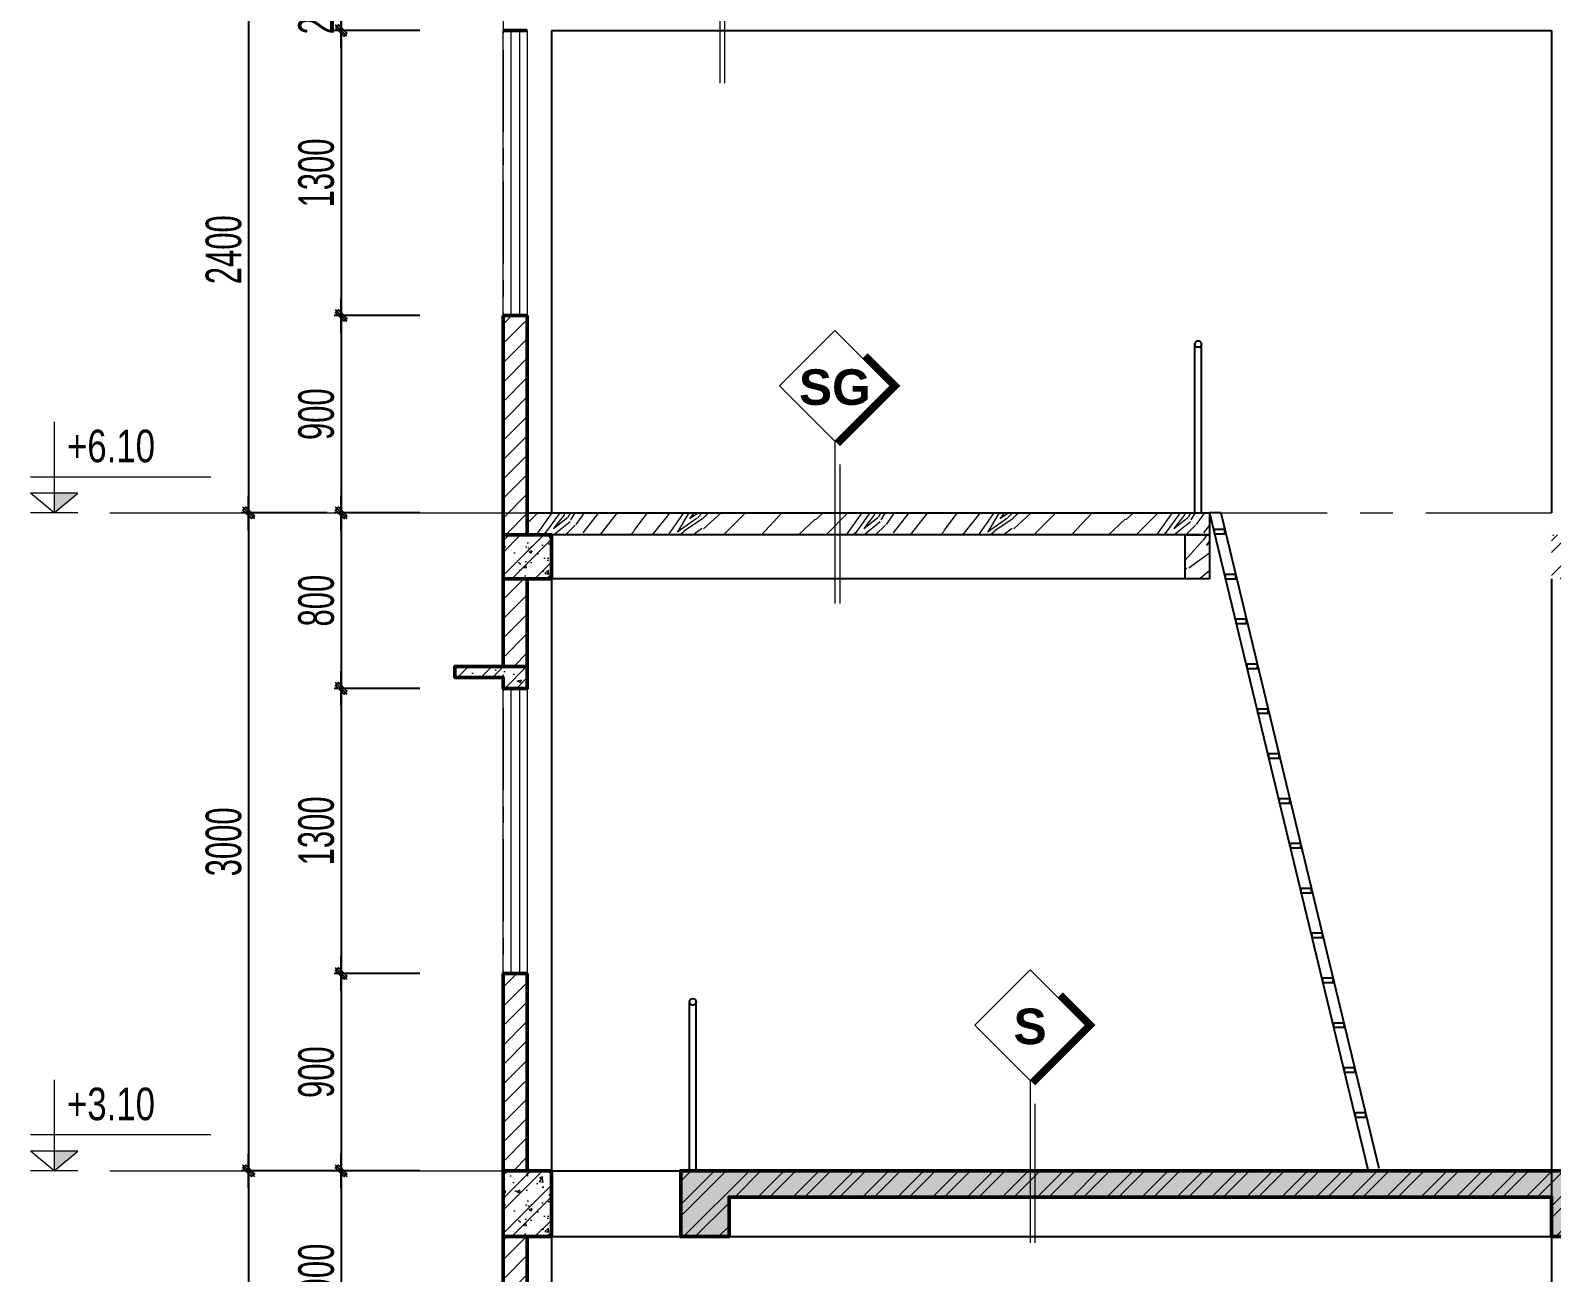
# Model space of a CAD drawing. Header units: millimetres. Extents: x 596422 to 1674380, y -367470 to 58862.
# Drawn here: x 1062110 to 1069045, y -25945 to -20281 of the extents above; entities that cross this region are included whole.
import ezdxf
from ezdxf.enums import TextEntityAlignment as Align

# ---------------------------------------------------------------- set-up
doc = ezdxf.new("R2010")
doc.units = ezdxf.units.MM
doc.header["$LTSCALE"] = 600
doc.header["$MEASUREMENT"] = 0
doc.linetypes.add('CENTER', pattern=[2, 1.25, -0.25, 0.25, -0.25])
doc.linetypes.add('CENTERX2', pattern=[4, 2.5, -0.5, 0.5, -0.5])
doc.layers.get('0').update_dxf_attribs({"lineweight": 0})
doc.layers.get('Defpoints').update_dxf_attribs({"lineweight": 0})
for name, color, linetype, lineweight in [('EG Dim', 8, 'Continuous', 18), ('LC Hatch', 252, 'Continuous', 9), ('LC Net thay', 7, 'Continuous', 25), ('NET KY HIEU', 31, 'Continuous', 20), ('truc', 76, 'CENTER', 9), ('VAT DUNG TV', 253, 'Continuous', 9), ('wall', 30, 'Continuous', 50)]:
    doc.layers.add(name, color=color, linetype=linetype, lineweight=lineweight)
doc.layers.add('Kichthuoc', color=9, linetype='Continuous')
doc.styles.add('CHU THUONG', font='chhbg.shx', dxfattribs={"width": 0.8, "height": 220})
doc.styles.add('CHU TO', font='VHARIALB.TTF')
doc.styles.add('HOATBIF', font='hoatbif.shx', dxfattribs={"width": 0.65})
doc.dimstyles.new('1-100', dxfattribs={"dimscale": 300, "dimtxt": 1.2, "dimasz": 0.25, "dimexe": 0.5, "dimexo": 0, "dimgap": 0.3, "dimtad": 1, "dimdec": 0, "dimzin": 0, "dimdsep": 46, "dimtxsty": 'HOATBIF', "dimblk1": 'DOT', "dimblk2": 'DOT', "dimsah": 1, "dimcen": -1, "dimdle": 1, "dimclrd": 256, "dimclre": 256, "dimclrt": 4, "dimadec": 3, "dimazin": 2, "dimtfac": 0.333333, "dimtdec": 0, "dimtix": 1, "dimtmove": 2, "dimatfit": 3, "dimldrblk": 'DOT', "dimfxl": 1, "dimtvp": 0.833333, "dimtolj": 1, "dimtzin": 0, "dimarcsym": 0})

# ---------------------------------------------------------------- blocks, each defined once
blk = doc.blocks.new('DOT')
at = {"layer": 'Kichthuoc'}
blk.add_line((-3, 0), (3, 0), dxfattribs=at)
at = {"layer": 'Kichthuoc', "color": 4}
blk.add_line((-1, -1), (1, 1), dxfattribs=at)
blk.add_lwpolyline([(0.5, 1), (-1, -0.5), (-0.5, -1), (1, 0.5)], close=True, dxfattribs=at)
blk = doc.blocks.new('*D663')
at = {"layer": 'Defpoints', "color": 0, "transparency": 16777216}
for p in [(1063886.3, -25481.1), (1063105.3, -28581.1), (1063464, -28581.1)]:
    blk.add_point(p, dxfattribs=at)
at = {"layer": 'EG Dim', "lineweight": -2, "transparency": 16777216}
for p, q in [((1063886.3, -25481.1), (1063072.8, -25481.1)), ((1063105.3, -25507.1), (1063105.3, -28555.1)), ((1063464, -28581.1), (1063072.8, -28581.1))]:
    blk.add_line(p, q, dxfattribs=at)
at = {"layer": 'EG Dim', "lineweight": -2, "transparency": 16777216, "xscale": 26, "yscale": 26, "zscale": 26}
for p, rotation in [((1063105.3, -25481.1), 90), ((1063105.3, -28581.1), 270)]:
    blk.add_blockref('DOT', p, dxfattribs=dict(at, rotation=rotation))
at = {"layer": 'EG Dim', "color": 4, "transparency": 16777216, "insert": (1062991.5, -27031.1), "char_height": 162.5, "attachment_point": 5, "rotation": 90, "style": 'HOATBIF'}
blk.add_mtext('\\A1;3100', dxfattribs=at)
blk = doc.blocks.new('_Dot')
at = {"color": 0, "linetype": 'ByBlock', "lineweight": -2}
blk.add_line((-0.5, 0), (-1, 0), dxfattribs=at)
at = {"color": 0, "linetype": 'ByBlock', "const_width": 0.5}
blk.add_lwpolyline([(-0.25, 0, 1), (0.25, 0, 1)], format="xyb", close=True, dxfattribs=at)
blk = doc.blocks.new('*D664')
at = {"layer": 'Defpoints', "color": 0, "transparency": 16777216}
for p in [(1063464, -22481.1), (1063105.3, -25481.1), (1063886.3, -25481.1)]:
    blk.add_point(p, dxfattribs=at)
at = {"layer": 'EG Dim', "lineweight": -2, "transparency": 16777216}
for p, q in [((1063464, -22481.1), (1063072.8, -22481.1)), ((1063105.3, -22507.1), (1063105.3, -25455.1)), ((1063886.3, -25481.1), (1063072.8, -25481.1))]:
    blk.add_line(p, q, dxfattribs=at)
at = {"layer": 'EG Dim', "lineweight": -2, "transparency": 16777216, "xscale": 26, "yscale": 26, "zscale": 26}
for p, rotation in [((1063105.3, -22481.1), 90), ((1063105.3, -25481.1), 270)]:
    blk.add_blockref('DOT', p, dxfattribs=dict(at, rotation=rotation))
at = {"layer": 'EG Dim', "color": 4, "transparency": 16777216, "insert": (1062991.5, -23981.1), "char_height": 162.5, "attachment_point": 5, "rotation": 90, "style": 'HOATBIF'}
blk.add_mtext('\\A1;3000', dxfattribs=at)
blk = doc.blocks.new('*D665')
at = {"layer": 'Defpoints', "color": 0, "transparency": 16777216}
for p in [(1063464, -20081.1), (1063105.3, -22481.1), (1063464, -22481.1)]:
    blk.add_point(p, dxfattribs=at)
at = {"layer": 'EG Dim', "lineweight": -2, "transparency": 16777216}
for p, q in [((1063464, -20081.1), (1063072.8, -20081.1)), ((1063105.3, -20107.1), (1063105.3, -22455.1)), ((1063464, -22481.1), (1063072.8, -22481.1))]:
    blk.add_line(p, q, dxfattribs=at)
at = {"layer": 'EG Dim', "lineweight": -2, "transparency": 16777216, "xscale": 26, "yscale": 26, "zscale": 26}
for p, rotation in [((1063105.3, -20081.1), 90), ((1063105.3, -22481.1), 270)]:
    blk.add_blockref('DOT', p, dxfattribs=dict(at, rotation=rotation))
at = {"layer": 'EG Dim', "color": 4, "transparency": 16777216, "insert": (1062991.5, -21281.1), "char_height": 162.5, "attachment_point": 5, "rotation": 90, "style": 'HOATBIF'}
blk.add_mtext('\\A1;2400', dxfattribs=at)
blk = doc.blocks.new('*D668')
at = {"layer": 'Defpoints', "color": 0, "transparency": 16777216}
for p in [(1063886.3, -25481.1), (1063527.6, -26381.1), (1063886.3, -26381.1)]:
    blk.add_point(p, dxfattribs=at)
at = {"layer": 'EG Dim', "lineweight": -2, "transparency": 16777216}
for p, q in [((1063886.3, -25481.1), (1063495.1, -25481.1)), ((1063527.6, -25507.1), (1063527.6, -26355.1)), ((1063886.3, -26381.1), (1063495.1, -26381.1))]:
    blk.add_line(p, q, dxfattribs=at)
at = {"layer": 'EG Dim', "lineweight": -2, "transparency": 16777216, "xscale": 26, "yscale": 26, "zscale": 26}
for p, rotation in [((1063527.6, -25481.1), 90), ((1063527.6, -26381.1), 270)]:
    blk.add_blockref('DOT', p, dxfattribs=dict(at, rotation=rotation))
at = {"layer": 'EG Dim', "color": 4, "transparency": 16777216, "insert": (1063413.8, -25931.1), "char_height": 162.5, "attachment_point": 5, "rotation": 90, "style": 'HOATBIF'}
blk.add_mtext('\\A1;900', dxfattribs=at)
blk = doc.blocks.new('*D669')
at = {"layer": 'Defpoints', "color": 0, "transparency": 16777216}
for p in [(1063886.3, -24581.1), (1063527.6, -25481.1), (1063886.3, -25481.1)]:
    blk.add_point(p, dxfattribs=at)
at = {"layer": 'EG Dim', "lineweight": -2, "transparency": 16777216}
for p, q in [((1063886.3, -24581.1), (1063495.1, -24581.1)), ((1063527.6, -24607.1), (1063527.6, -25455.1)), ((1063886.3, -25481.1), (1063495.1, -25481.1))]:
    blk.add_line(p, q, dxfattribs=at)
at = {"layer": 'EG Dim', "lineweight": -2, "transparency": 16777216, "xscale": 26, "yscale": 26, "zscale": 26}
for p, rotation in [((1063527.6, -24581.1), 90), ((1063527.6, -25481.1), 270)]:
    blk.add_blockref('DOT', p, dxfattribs=dict(at, rotation=rotation))
at = {"layer": 'EG Dim', "color": 4, "transparency": 16777216, "insert": (1063413.8, -25031.1), "char_height": 162.5, "attachment_point": 5, "rotation": 90, "style": 'HOATBIF'}
blk.add_mtext('\\A1;900', dxfattribs=at)
blk = doc.blocks.new('*D670')
at = {"layer": 'Defpoints', "color": 0, "transparency": 16777216}
for p in [(1063886.3, -23281.1), (1063527.6, -24581.1), (1063886.3, -24581.1)]:
    blk.add_point(p, dxfattribs=at)
at = {"layer": 'EG Dim', "lineweight": -2, "transparency": 16777216}
for p, q in [((1063886.3, -23281.1), (1063495.1, -23281.1)), ((1063527.6, -23307.1), (1063527.6, -24555.1)), ((1063886.3, -24581.1), (1063495.1, -24581.1))]:
    blk.add_line(p, q, dxfattribs=at)
at = {"layer": 'EG Dim', "lineweight": -2, "transparency": 16777216, "xscale": 26, "yscale": 26, "zscale": 26}
for p, rotation in [((1063527.6, -23281.1), 90), ((1063527.6, -24581.1), 270)]:
    blk.add_blockref('DOT', p, dxfattribs=dict(at, rotation=rotation))
at = {"layer": 'EG Dim', "color": 4, "transparency": 16777216, "insert": (1063413.8, -23931.1), "char_height": 162.5, "attachment_point": 5, "rotation": 90, "style": 'HOATBIF'}
blk.add_mtext('\\A1;1300', dxfattribs=at)
blk = doc.blocks.new('*D671')
at = {"layer": 'Defpoints', "color": 0, "transparency": 16777216}
for p in [(1063886.3, -22481.1), (1063527.6, -23281.1), (1063886.3, -23281.1)]:
    blk.add_point(p, dxfattribs=at)
at = {"layer": 'EG Dim', "lineweight": -2, "transparency": 16777216}
for p, q in [((1063886.3, -22481.1), (1063495.1, -22481.1)), ((1063527.6, -22507.1), (1063527.6, -23255.1)), ((1063886.3, -23281.1), (1063495.1, -23281.1))]:
    blk.add_line(p, q, dxfattribs=at)
at = {"layer": 'EG Dim', "lineweight": -2, "transparency": 16777216, "xscale": 26, "yscale": 26, "zscale": 26}
for p, rotation in [((1063527.6, -22481.1), 90), ((1063527.6, -23281.1), 270)]:
    blk.add_blockref('DOT', p, dxfattribs=dict(at, rotation=rotation))
at = {"layer": 'EG Dim', "color": 4, "transparency": 16777216, "insert": (1063413.8, -22881.1), "char_height": 162.5, "attachment_point": 5, "rotation": 90, "style": 'HOATBIF'}
blk.add_mtext('\\A1;800', dxfattribs=at)
blk = doc.blocks.new('*D672')
at = {"layer": 'Defpoints', "color": 0, "transparency": 16777216}
for p in [(1063886.3, -21581.1), (1063527.6, -22481.1), (1063886.3, -22481.1)]:
    blk.add_point(p, dxfattribs=at)
at = {"layer": 'EG Dim', "lineweight": -2, "transparency": 16777216}
for p, q in [((1063886.3, -21581.1), (1063495.1, -21581.1)), ((1063527.6, -21607.1), (1063527.6, -22455.1)), ((1063886.3, -22481.1), (1063495.1, -22481.1))]:
    blk.add_line(p, q, dxfattribs=at)
at = {"layer": 'EG Dim', "lineweight": -2, "transparency": 16777216, "xscale": 26, "yscale": 26, "zscale": 26}
for p, rotation in [((1063527.6, -21581.1), 90), ((1063527.6, -22481.1), 270)]:
    blk.add_blockref('DOT', p, dxfattribs=dict(at, rotation=rotation))
at = {"layer": 'EG Dim', "color": 4, "transparency": 16777216, "insert": (1063413.8, -22031.1), "char_height": 162.5, "attachment_point": 5, "rotation": 90, "style": 'HOATBIF'}
blk.add_mtext('\\A1;900', dxfattribs=at)
blk = doc.blocks.new('*D673')
at = {"layer": 'Defpoints', "color": 0, "transparency": 16777216}
for p in [(1063886.3, -20281.1), (1063527.6, -21581.1), (1063886.3, -21581.1)]:
    blk.add_point(p, dxfattribs=at)
at = {"layer": 'EG Dim', "lineweight": -2, "transparency": 16777216}
for p, q in [((1063886.3, -20281.1), (1063495.1, -20281.1)), ((1063527.6, -20307.1), (1063527.6, -21555.1)), ((1063886.3, -21581.1), (1063495.1, -21581.1))]:
    blk.add_line(p, q, dxfattribs=at)
at = {"layer": 'EG Dim', "lineweight": -2, "transparency": 16777216, "xscale": 26, "yscale": 26, "zscale": 26}
for p, rotation in [((1063527.6, -20281.1), 90), ((1063527.6, -21581.1), 270)]:
    blk.add_blockref('DOT', p, dxfattribs=dict(at, rotation=rotation))
at = {"layer": 'EG Dim', "color": 4, "transparency": 16777216, "insert": (1063413.8, -20931.1), "char_height": 162.5, "attachment_point": 5, "rotation": 90, "style": 'HOATBIF'}
blk.add_mtext('\\A1;1300', dxfattribs=at)
blk = doc.blocks.new('*D674')
at = {"layer": 'Defpoints', "color": 0, "transparency": 16777216}
for p in [(1063886.3, -20081.1), (1063527.6, -20281.1), (1063886.3, -20281.1)]:
    blk.add_point(p, dxfattribs=at)
at = {"layer": 'EG Dim', "lineweight": -2, "transparency": 16777216}
for p, q in [((1063527.6, -20055.1), (1063527.6, -20029.1)), ((1063886.3, -20081.1), (1063495.1, -20081.1)), ((1063527.6, -20081.1), (1063527.6, -20281.1)), ((1063886.3, -20281.1), (1063495.1, -20281.1)), ((1063527.6, -20307.1), (1063527.6, -20333.1))]:
    blk.add_line(p, q, dxfattribs=at)
at = {"layer": 'EG Dim', "lineweight": -2, "transparency": 16777216, "xscale": 26, "yscale": 26, "zscale": 26}
for p, rotation in [((1063527.6, -20081.1), 270), ((1063527.6, -20281.1), 90)]:
    blk.add_blockref('DOT', p, dxfattribs=dict(at, rotation=rotation))
at = {"layer": 'EG Dim', "color": 4, "transparency": 16777216, "insert": (1063413.8, -20181.1), "char_height": 162.5, "attachment_point": 5, "rotation": 90, "style": 'HOATBIF'}
blk.add_mtext('\\A1;200', dxfattribs=at)
blk = doc.blocks.new('coss')
at = {"layer": 'NET KY HIEU', "color": 7}
for p, q in [((0, 544), (0, 0)), ((937.7, 214.6), (-141.9, 214.6)), ((0, 0), (-141.4, 117.3)), ((141.4, 117.3), (-141.4, 117.3)), ((0, 0), (141.4, 117.3))]:
    blk.add_line(p, q, dxfattribs=at)
at = {"layer": 'NET KY HIEU', "color": 1, "ltscale": 600}
blk.add_line((141.9, 0), (-141.9, 0), dxfattribs=at)
at = {"layer": 'NET KY HIEU', "ltscale": 600}
blk.add_solid([(0, 0), (0, 117.3), (141.4, 117.3)], dxfattribs=at)
at = {"layer": 'NET KY HIEU', "color": 4, "style": 'CHU THUONG', "width": 0.8}
blk.add_attdef('%%P0.000', text='', height=194.6, dxfattribs=at).set_placement((76.9, 400.4), align=Align.MIDDLE_LEFT)
blk = doc.blocks.new('*U237')
at = {"layer": 'NET KY HIEU', "color": 1, "lineweight": -2, "ltscale": 600}
blk.add_line((30.4, -144.9), (30.4, -1663.2), dxfattribs=at)
blk.add_wipeout([(0, 688.1), (-344, 344), (0, 0), (344, 344)])
at = {"layer": 'NET KY HIEU', "color": 7, "lineweight": -2, "ltscale": 600}
blk.add_line((0, 0), (0, -1663.2), dxfattribs=at)
at = {"layer": 'NET KY HIEU', "color": 7, "linetype": 'Continuous', "lineweight": -2}
blk.add_lwpolyline([(0, 0), (344, 344), (0, 688.1), (-344, 344)], close=True, dxfattribs=at)
at = {"layer": 'NET KY HIEU', "linetype": 'Continuous', "lineweight": -2, "const_width": 44.2}
blk.add_lwpolyline([(15.6, -15.6), (375.3, 344), (187.7, 531.7)], dxfattribs=at)
at = {"layer": 'NET KY HIEU', "color": 4, "lineweight": -2, "style": 'CHU TO'}
blk.add_attdef('N1', text='', height=221.2, dxfattribs=at).set_placement((0, 336.2), align=Align.MIDDLE)
blk = doc.blocks.new('*U238')
at = {"layer": 'NET KY HIEU', "color": 1, "lineweight": -2, "ltscale": 600}
blk.add_line((30.4, -144.9), (30.4, -1009.4), dxfattribs=at)
blk.add_wipeout([(0, 688.1), (-344, 344), (0, 0), (344, 344)])
at = {"layer": 'NET KY HIEU', "color": 7, "lineweight": -2, "ltscale": 600}
blk.add_line((0, 0), (0, -1009.4), dxfattribs=at)
at = {"layer": 'NET KY HIEU', "color": 7, "linetype": 'Continuous', "lineweight": -2}
blk.add_lwpolyline([(0, 0), (344, 344), (0, 688.1), (-344, 344)], close=True, dxfattribs=at)
at = {"layer": 'NET KY HIEU', "linetype": 'Continuous', "lineweight": -2, "const_width": 44.2}
blk.add_lwpolyline([(15.6, -15.6), (375.3, 344), (187.7, 531.7)], dxfattribs=at)
at = {"layer": 'NET KY HIEU', "color": 4, "lineweight": -2, "style": 'CHU TO'}
blk.add_attdef('N1', text='', height=221.2, dxfattribs=at).set_placement((0, 336.2), align=Align.MIDDLE)

msp = doc.modelspace()

# ---------------------------------------------------------------- hatches: boundary and pattern name
at = {"layer": 'LC Hatch'}
h = msp.add_hatch(dxfattribs=at)
h.set_pattern_fill('ANSI31', color=256, scale=500, double=1)
h.set_pattern_definition([(45, (179375.29, 0), (-44.194174, 44.194174), [])])
h.paths.add_polyline_path([(1064375.5, -21581.1), (1064265.5, -21581.1), (1064265.5, -22581.1), (1064375.5, -22581.1)])
h = msp.add_hatch(dxfattribs=at)
h.set_pattern_fill('GODAN-09', color=256, scale=1000, angle=45, style=0)
h.set_pattern_definition([(34.6952, (179050.02, 763.675), (4949.744524, 3535.538209), [111.803, -11068.536]), (45, (179141.9, 827.3), (0, 1414.2136), [110, -890]), (63.4349, (179219.72, 905.1), (707.10822, 2121.31952), [94.868, -3067.409]), (217.875, (179262.15, 989.95), (5656.853303, 4242.64217), [80.623, -7981.635]), (219.8056, (179198.51, 940.45), (7778.17169, 6363.964881), [110.454, -10934.907]), (239.0362, (179113.66, 869.74), (-1414.21532, -2828.42614), [123.693, -3999.412]), (54.4623, (179106.59, 820.24), (2828.428988, 4242.639918), [60.828, -6021.935]), (38.6598, (179141.94, 869.74), (-6363.961725, -4949.74593), [90.554, -8964.831]), (230.7106, (179212.65, 926.31), (-5656.852912, -7071.068334), [100.499, -9949.377]), (213.6901, (179149.01, 848.53), (3535.532764, 2121.32255), [50.99, -5048.029]), (39.8056, (178993.45, 692.965), (-7778.17169, -6363.964881), [110.454, -10934.907]), (33.6901, (179078.3, 763.68), (-3535.532764, -2121.32255), [101.98, -4997.039]), (45, (179163.2, 820.2), (0, 1414.2136), [120, -880]), (65.556, (179248.01, 905.1), (2121.324479, 4949.745942), [85.44, -8458.564]), (48.8141, (179283.363, 982.88), (9192.3833595, 10606.6055824), [150.333, -14882.963]), (39.8056, (179382.36, 1096.02), (-7778.17169, -6363.964881), [110.454, -10934.907]), (45, (179467.2, 1166.7), (0, 1414.2136), [110, -890]), (50.1944, (178837.89, 537.4), (6363.964881, 7778.17169), [110.454, -10934.907]), (39.8056, (178908.6, 622.25), (-7778.17169, -6363.964881), [110.454, -10934.907]), (45, (178823.7, 551.5), (0, 1414.2136), [60, -940]), (50.1944, (178866.17, 593.97), (6363.964881, 7778.17169), [110.454, -10934.907]), (45, (178936.9, 678.8), (0, 1414.2136), [100, -900]), (55.3048, (179007.59, 749.53), (-3535.538209, -4949.744524), [111.803, -11068.536]), (50.1944, (179071.23, 841.46), (6363.964881, 7778.17169), [110.454, -10934.907]), (39.8056, (179141.94, 926.31), (-7778.17169, -6363.964881), [110.454, -10934.907]), (39.8056, (179226.795, 997.02), (-7778.17169, -6363.964881), [110.454, -10934.907]), (36.8699, (179311.65, 1067.73), (-4949.746855, -3535.534203), [141.421, -6929.646]), (45, (179424.8, 1152.6), (0, 1414.2136), [150, -850]), (32.4712, (179820.76, 700.04), (4242.640633, 2828.427632), [92.195, -9127.349]), (39.2894, (179898.55, 749.53), (-7071.068334, -5656.852912), [100.499, -9949.377]), (53.1301, (179820.76, 700.04), (3535.534203, 4949.746855), [70.711, -7000.357]), (54.4623, (179863.19, 756.6), (2828.428988, 4242.639918), [121.655, -5961.107]), (45, (179226.8, 148.5), (0, 1414.2136), [120, -880]), (35.5377, (179311.65, 233.35), (-4242.639918, -2828.428988), [60.828, -6021.935]), (246.8014, (179361.15, 268.7), (1414.21382, 2828.427255), [53.852, -5331.313]), (237.9946, (179339.93, 219.2), (4949.749724, 7778.173423), [133.417, -13208.247]), (37.875, (179898.55, 777.82), (-5656.853303, -4242.64217), [80.623, -7981.635]), (52.125, (179898.55, 777.82), (4242.64217, 5656.853303), [80.623, -7981.635]), (45, (179240.9, 134.4), (0, 1414.2136), [80, -920]), (239.0362, (179297.5, 190.92), (-1414.21532, -2828.42614), [82.462, -4040.644]), (41.6335, (179375.29, 311.127), (-12020.822553, -10606.593486), [170.294, -16859.093]), (42.7094, (179502.567, 424.264), (-17677.666618, -16263.4590616), [250.2, -24769.792]), (48.1798, (179686.414, 593.97), (11313.7151885, 12727.9160828), [180.278, -17847.479]), (54.4623, (179806.62, 728.32), (2828.428988, 4242.639918), [182.483, -5900.28]), (55.3048, (179290.43, 84.85), (-3535.538209, -4949.744524), [111.803, -11068.536]), (60.9454, (179354.07, 176.78), (-2121.320511, -3535.533917), [145.602, -7134.508]), (45, (179424.8, 304.1), (0, 1414.2136), [130, -870]), (36.8699, (179516.71, 395.98), (-4949.746855, -3535.534203), [141.421, -6929.646]), (48.5763, (179629.846, 480.83), (9899.501963, 11313.702398), [160.312, -15870.907]), (36.2538, (179735.91, 601.04), (5656.856748, 4242.63725), [131.529, -13021.417]), (30.9638, (179841.98, 678.82), (-2828.42614, -1414.21532), [123.693, -3999.412]), (45, (179948, 742.5), (0, 1414.2136), [70, -930]), (219.8056, (179375.29, 311.13), (7778.17169, 6363.964881), [220.907, -10824.454]), (40.2364, (179177.3, 197.99), (-8485.276056, -7071.074468), [240.832, -11800.763]), (45, (179361.1, 353.6), (0, 1414.2136), [230, -770]), (49.0856, (179523.78, 516.19), (8485.2842144, 9899.492307), [280.713, -13754.955]), (45, (179707.6, 728.3), (0, 1414.2136), [250, -750]), (52.125, (179325.79, 49.5), (4242.64217, 5656.853303), [241.868, -7820.39]), (51.3402, (179474.28, 240.42), (4949.74593, 6363.961725), [181.108, -8874.277]), (42.5104, (179587.42, 381.838), (-16263.468232, -14849.2294044), [230.217, -22791.512]), (38.4802, (179757.125, 537.4), (-20506.0961708, -16263.4561551), [352.278, -34875.552]), (48.0128, (178866.17, 509.117), (12020.812386, 13435.0317534), [190.263, -18836.035]), (36.8699, (178993.45, 650.54), (-4949.746855, -3535.534203), [212.132, -6858.936]), (42.6141, (179163.155, 777.817), (-16970.5509359, -15556.3617396), [240.208, -23780.616]), (55.6197, (179339.93, 940.45), (-6363.954187, -9192.392743), [162.788, -16116.032]), (45, (179431.9, 1074.8), (0, 1414.2136), [200, -800]), (41.8202, (178781.32, 593.97), (-12727.9160828, -11313.7151885), [180.278, -17847.479]), (51.009, (178915.67, 714.18), (-6363.9613372, -7778.1739343), [191.05, -18913.923]), (51.7098, (179035.876, 862.67), (-5656.8592816, -7071.0641908), [171.172, -16946.07]), (39.2894, (179141.94, 997.02), (-7071.068334, -5656.852912), [200.998, -9848.878]), (32.9052, (179297.506, 1124.3), (-7778.1783655, -4949.741718), [143.178, -14174.643]), (54.4623, (179417.71, 1202.08), (2828.428988, 4242.639918), [121.655, -5961.107]), (48.8141, (178915.67, 459.62), (9192.3833595, 10606.6055824), [150.333, -14882.963]), (32.1957, (179014.663, 572.756), (-11313.7122004, -7071.0610655), [225.61, -22335.418]), (45, (179205.6, 693), (0, 1414.2136), [250, -750]), (50.4403, (179382.36, 869.74), (-7071.0727199, -8485.2769078), [210.95, -20884.073]), (51.7098, (179516.71, 1032.376), (-5656.8592816, -7071.0641908), [171.172, -16946.07]), (45, (178731.8, 643.5), (0, 1414.2136), [170, -830]), (53.1301, (178852.03, 763.68), (3535.534203, 4949.746855), [282.843, -6788.225]), (42.6141, (179021.734, 989.95), (-16970.5509359, -15556.3617396), [240.208, -23780.616]), (39.4725, (179198.51, 1152.584), (16263.446845, 13435.0403965), [311.448, -30833.375]), (51.8428, (179375.287, 0), (-10606.5956137, -13435.0340493), [251.794, -24927.563]), (45, (179530.9, 198), (0, 1414.2136), [280, -720]), (41.3478, (179728.84, 395.98), (-23334.5154641, -20506.10630195), [470.956, -46624.691]), (45, (179127.8, 247.5), (0, 1414.2136), [240, -760]), (49.7636, (179297.506, 417.19), (7071.074468, 8485.276056), [240.832, -11800.763]), (43.1524, (179453.07, 601.04), (-21920.3065427, -20506.1009851), [310.161, -30705.964]), (42.2737, (179679.343, 813.173), (-14849.2397976, -13435.031867), [210.238, -20813.558]), (39.8056, (179014.66, 360.62), (-7778.17169, -6363.964881), [220.907, -10824.454]), (45, (179184.4, 502), (0, 1414.2136), [320, -680]), (46.9092, (179410.643, 728.32), (19798.9720474, 21213.2198918), [300.167, -29716.495]), (48.5763, (179615.704, 947.52), (9899.501963, 11313.702398), [160.312, -15870.907])])
h.paths.add_polyline_path([(1064375.5, -22481.1), (1067485.5, -22481.1), (1067485.5, -22581.1), (1064375.5, -22581.1)])
h = msp.add_hatch(dxfattribs=at)
h.set_pattern_fill('THEP', color=256, scale=300)
h.set_pattern_definition([(45, (350286.36, -18573.25), (-79.549513, 79.549513), []), (45, (350339.39, -18573.25), (-79.549513, 79.549513), [])])
h.paths.add_polyline_path([(1064485.5, -22781.1), (1064265.5, -22781.1), (1064265.3, -22581.1), (1064485.5, -22581.1)])
h = msp.add_hatch(dxfattribs=at)
h.set_pattern_fill('AR-CONC', color=256, scale=20)
h.set_pattern_definition([(50, (350286.36, -18573.25), (143.452037, -12.550427), [15, -165]), (355, (350286.36, -18573.25), (-27.750267, 150.438427), [12, -132]), (100.4514, (350298.31, -18574.29), (115.701876, 137.887908), [12.748038, -140.228422]), (46.1842, (350286.36, -18533.25), (213.44821, -33.103803), [22.5, -247.5]), (96.6356, (350304.14, -18536), (186.93254, 194.823574), [19.12206, -210.3426]), (351.1842, (350286.36, -18533.25), (186.93239, 194.82372), [18, -198]), (21, (350306.36, -18543.25), (119.38141, -80.523778), [15, -165]), (326, (350306.36, -18543.25), (48.663066, 145.03001), [12, -132]), (71.4514, (350316.3, -18549.96), (168.044526, 64.5061), [12.748038, -140.228422]), (37.5, (350286.357, -18573.246), (2.431971, 66.5787708), [0, -130.4, 0, -134, 0, -132.5]), (7.5, (350286.36, -18573.246), (52.6139075, 78.8823424), [0, -76.4, 0, -127.4, 0, -50.5]), (327.5, (350241.76, -18573.246), (106.7644872, -4.5109743), [0, -50, 0, -156, 0, -207]), (317.5, (350221.76, -18573.25), (116.637234, 20.020996), [0, -65, 0, -103.6, 0, -147])])
h.paths.add_polyline_path([(1064485.5, -22781.1), (1064265.5, -22781.1), (1064265.3, -22581.1), (1064485.5, -22581.1)])
h = msp.add_hatch(dxfattribs=at)
h.set_pattern_fill('GODAN-09', color=256, scale=1000, angle=45, style=0)
h.set_pattern_definition([(34.6952, (-325.27, 763.675), (4949.744524, 3535.538209), [111.803, -11068.536]), (45, (-233.3, 827.3), (0, 1414.2136), [110, -890]), (63.4349, (-155.56, 905.1), (707.10822, 2121.31952), [94.868, -3067.409]), (217.875, (-113.14, 989.95), (5656.853303, 4242.64217), [80.623, -7981.635]), (219.8056, (-176.78, 940.45), (7778.17169, 6363.964881), [110.454, -10934.907]), (239.0362, (-261.63, 869.74), (-1414.21532, -2828.426137), [123.693, -3999.412]), (54.4623, (-268.7, 820.24), (2828.428988, 4242.639918), [60.828, -6021.935]), (38.6598, (-233.35, 869.74), (-6363.961725, -4949.745929), [90.554, -8964.831]), (230.7106, (-162.63, 926.31), (-5656.852912, -7071.068334), [100.499, -9949.377]), (213.6901, (-226.27, 848.53), (3535.532764, 2121.32255), [50.99, -5048.029]), (39.8056, (-381.84, 692.965), (-7778.17169, -6363.964881), [110.454, -10934.907]), (33.6901, (-296.98, 763.68), (-3535.532764, -2121.32255), [101.98, -4997.039]), (45, (-212.1, 820.2), (0, 1414.2136), [120, -880]), (65.556, (-127.28, 905.1), (2121.324479, 4949.745942), [85.44, -8458.564]), (48.8141, (-91.924, 982.88), (9192.3833595, 10606.6055824), [150.333, -14882.963]), (39.8056, (7.07, 1096.02), (-7778.17169, -6363.964881), [110.454, -10934.907]), (45, (91.9, 1166.7), (0, 1414.2136), [110, -890]), (50.1944, (-537.4, 537.4), (6363.964881, 7778.17169), [110.454, -10934.907]), (39.8056, (-466.69, 622.25), (-7778.17169, -6363.964881), [110.454, -10934.907]), (45, (-551.5, 551.5), (0, 1414.2136), [60, -940]), (50.1944, (-509.12, 593.97), (6363.964881, 7778.17169), [110.454, -10934.907]), (45, (-438.4, 678.8), (0, 1414.2136), [100, -900]), (55.3048, (-367.696, 749.53), (-3535.538209, -4949.744524), [111.803, -11068.536]), (50.1944, (-304.06, 841.46), (6363.964881, 7778.17169), [110.454, -10934.907]), (39.8056, (-233.345, 926.31), (-7778.17169, -6363.964881), [110.454, -10934.907]), (39.8056, (-148.49, 997.02), (-7778.17169, -6363.964881), [110.454, -10934.907]), (36.8699, (-63.64, 1067.73), (-4949.746855, -3535.534203), [141.421, -6929.646]), (45, (49.5, 1152.6), (0, 1414.2136), [150, -850]), (32.4712, (445.48, 700.04), (4242.640633, 2828.427632), [92.195, -9127.349]), (39.2894, (523.26, 749.53), (-7071.068334, -5656.852912), [100.499, -9949.377]), (53.1301, (445.48, 700.04), (3535.534203, 4949.746855), [70.711, -7000.357]), (54.4623, (487.9, 756.6), (2828.428988, 4242.639918), [121.655, -5961.107]), (45, (-148.5, 148.5), (0, 1414.2136), [120, -880]), (35.5377, (-63.64, 233.35), (-4242.639918, -2828.428988), [60.828, -6021.935]), (246.8014, (-14.14, 268.7), (1414.21382, 2828.427255), [53.852, -5331.313]), (237.9946, (-35.355, 219.2), (4949.749724, 7778.173423), [133.417, -13208.247]), (37.875, (523.26, 777.82), (-5656.853303, -4242.64217), [80.623, -7981.635]), (52.125, (523.26, 777.82), (4242.64217, 5656.853303), [80.623, -7981.635]), (45, (-134.4, 134.4), (0, 1414.2136), [80, -920]), (239.0362, (-77.78, 190.92), (-1414.21532, -2828.426137), [82.462, -4040.644]), (41.6335, (0, 311.127), (-12020.822553, -10606.593486), [170.294, -16859.093]), (42.7094, (127.28, 424.264), (-17677.666618, -16263.4590616), [250.2, -24769.792]), (48.1798, (311.127, 593.97), (11313.7151885, 12727.9160828), [180.278, -17847.479]), (54.4623, (431.34, 728.32), (2828.428988, 4242.639918), [182.483, -5900.28]), (55.3048, (-84.85, 84.85), (-3535.538209, -4949.744524), [111.803, -11068.536]), (60.9454, (-21.21, 176.78), (-2121.320511, -3535.533917), [145.602, -7134.508]), (45, (49.5, 304.1), (0, 1414.2136), [130, -870]), (36.8699, (141.42, 395.98), (-4949.746855, -3535.534203), [141.421, -6929.646]), (48.5763, (254.56, 480.83), (9899.501963, 11313.702398), [160.312, -15870.907]), (36.2538, (360.624, 601.04), (5656.856748, 4242.63725), [131.529, -13021.417]), (30.9638, (466.7, 678.82), (-2828.426137, -1414.21532), [123.693, -3999.412]), (45, (572.8, 742.5), (0, 1414.2136), [70, -930]), (219.8056, (0, 311.13), (7778.17169, 6363.964881), [220.907, -10824.454]), (40.2364, (-197.99, 197.99), (-8485.276056, -7071.0744683), [240.832, -11800.763]), (45, (-14.1, 353.6), (0, 1414.2136), [230, -770]), (49.0856, (148.49, 516.19), (8485.2842144, 9899.492307), [280.713, -13754.955]), (45, (332.3, 728.3), (0, 1414.2136), [250, -750]), (52.125, (-49.5, 49.5), (4242.64217, 5656.853303), [241.868, -7820.39]), (51.3402, (99, 240.42), (4949.745929, 6363.961725), [181.108, -8874.277]), (42.5104, (212.13, 381.838), (-16263.468232, -14849.2294044), [230.217, -22791.512]), (38.4802, (381.838, 537.4), (-20506.0961708, -16263.4561551), [352.278, -34875.552]), (48.0128, (-509.117, 509.117), (12020.8123859, 13435.0317534), [190.263, -18836.035]), (36.8699, (-381.84, 650.54), (-4949.746855, -3535.534203), [212.132, -6858.936]), (42.6141, (-212.13, 777.817), (-16970.5509359, -15556.3617396), [240.208, -23780.616]), (55.6197, (-35.355, 940.45), (-6363.954187, -9192.392743), [162.788, -16116.032]), (45, (56.6, 1074.8), (0, 1414.2136), [200, -800]), (41.8202, (-593.97, 593.97), (-12727.9160828, -11313.7151885), [180.278, -17847.479]), (51.009, (-459.62, 714.18), (-6363.9613372, -7778.1739343), [191.05, -18913.923]), (51.7098, (-339.41, 862.67), (-5656.8592816, -7071.0641908), [171.172, -16946.07]), (39.2894, (-233.35, 997.02), (-7071.068334, -5656.852912), [200.998, -9848.878]), (32.9052, (-77.78, 1124.3), (-7778.1783655, -4949.741718), [143.178, -14174.643]), (54.4623, (42.43, 1202.08), (2828.428988, 4242.639918), [121.655, -5961.107]), (48.8141, (-459.62, 459.62), (9192.3833595, 10606.6055824), [150.333, -14882.963]), (32.1957, (-360.624, 572.756), (-11313.7122004, -7071.0610655), [225.61, -22335.418]), (45, (-169.7, 693), (0, 1414.2136), [250, -750]), (50.4403, (7.07, 869.74), (-7071.0727199, -8485.2769078), [210.95, -20884.073]), (51.7098, (141.42, 1032.376), (-5656.8592816, -7071.0641908), [171.172, -16946.07]), (45, (-643.5, 643.5), (0, 1414.2136), [170, -830]), (53.1301, (-523.26, 763.68), (3535.534203, 4949.746855), [282.843, -6788.225]), (42.6141, (-353.553, 989.95), (-16970.5509359, -15556.3617396), [240.208, -23780.616]), (39.4725, (-176.777, 1152.584), (16263.446845, 13435.0403965), [311.448, -30833.375]), (51.8428, (0, 0), (-10606.5956137, -13435.0340493), [251.794, -24927.563]), (45, (155.6, 198), (0, 1414.2136), [280, -720]), (41.3478, (353.553, 395.98), (-23334.5154641, -20506.10630195), [470.956, -46624.691]), (45, (-247.5, 247.5), (0, 1414.2136), [240, -760]), (49.7636, (-77.78, 417.19), (7071.0744683, 8485.276056), [240.832, -11800.763]), (43.1524, (77.782, 601.04), (-21920.3065427, -20506.1009851), [310.161, -30705.964]), (42.2737, (304.056, 813.173), (-14849.2397976, -13435.031867), [210.238, -20813.558]), (39.8056, (-360.62, 360.62), (-7778.17169, -6363.964881), [220.907, -10824.454]), (45, (-190.9, 502), (0, 1414.2136), [320, -680]), (46.9092, (35.355, 728.32), (19798.9720474, 21213.2198918), [300.167, -29716.495]), (48.5763, (240.416, 947.52), (9899.501963, 11313.702398), [160.312, -15870.907])])
h.paths.add_polyline_path([(1067485.5, -22781.1), (1067375.5, -22781.1), (1067375.5, -22581.1), (1067485.5, -22581.1)])
h = msp.add_hatch(dxfattribs=at)
h.set_pattern_fill('THEP', color=256, scale=300)
h.set_pattern_definition([(45, (355066.26, -18573.24), (-79.549513, 79.549513), []), (45, (355119.29, -18573.24), (-79.549513, 79.549513), [])])
h.paths.add_polyline_path([(1069265.4, -22781.1), (1069045.4, -22781.1), (1069045.2, -22581.1), (1069265.4, -22581.1)])
h = msp.add_hatch(dxfattribs=at)
h.set_pattern_fill('AR-CONC', color=256, scale=20)
h.set_pattern_definition([(50, (355066.26, -18573.24), (143.452037, -12.550427), [15, -165]), (355, (355066.26, -18573.24), (-27.750267, 150.438427), [12, -132]), (100.4514, (355078.21, -18574.28), (115.701876, 137.887908), [12.748038, -140.228422]), (46.1842, (355066.26, -18533.24), (213.44821, -33.103803), [22.5, -247.5]), (96.6356, (355084.04, -18536), (186.93254, 194.823574), [19.12206, -210.3426]), (351.1842, (355066.26, -18533.24), (186.93239, 194.82372), [18, -198]), (21, (355086.26, -18543.24), (119.38141, -80.523778), [15, -165]), (326, (355086.26, -18543.24), (48.663066, 145.03001), [12, -132]), (71.4514, (355096.2, -18549.95), (168.044526, 64.5061), [12.748038, -140.228422]), (37.5, (355066.255, -18573.237), (2.431971, 66.5787708), [0, -130.4, 0, -134, 0, -132.5]), (7.5, (355066.255, -18573.24), (52.6139075, 78.8823424), [0, -76.4, 0, -127.4, 0, -50.5]), (327.5, (355021.655, -18573.237), (106.7644872, -4.5109743), [0, -50, 0, -156, 0, -207]), (317.5, (355001.66, -18573.24), (116.637234, 20.020996), [0, -65, 0, -103.6, 0, -147])])
h.paths.add_polyline_path([(1069265.4, -22781.1), (1069045.4, -22781.1), (1069045.2, -22581.1), (1069265.4, -22581.1)])
at = {"layer": 'LC Hatch', "ltscale": 2}
h = msp.add_hatch(dxfattribs=at)
h.set_pattern_fill('ANSI31', color=256, scale=500, double=1)
h.set_pattern_definition([(45, (-579694.16, -214880.35), (-44.1941738, 44.1941738), [])])
h.paths.add_polyline_path([(1064265.5, -23181.1), (1064375.5, -23181.1), (1064375.5, -22781.1), (1064265.5, -22781.1)])
h.paths.add_polyline_path([(1064375.5, -24581.1), (1064265.5, -24581.1), (1064265.4, -25481.1), (1064375.5, -25481.1)])
at = {"layer": 'LC Hatch'}
h = msp.add_hatch(dxfattribs=at)
h.set_pattern_fill('AR-CONC', color=256, scale=20)
h.set_pattern_definition([(50, (337797.24, 3100), (143.452037, -12.550427), [15, -165]), (355, (337797.24, 3100), (-27.750267, 150.438427), [12, -132]), (100.4514, (337809.19, 3098.96), (115.701876, 137.887908), [12.748038, -140.228422]), (46.1842, (337797.24, 3140), (213.44821, -33.103803), [22.5, -247.5]), (96.6356, (337815.02, 3137.24), (186.93254, 194.823574), [19.12206, -210.3426]), (351.1842, (337797.24, 3140), (186.93239, 194.82372), [18, -198]), (21, (337817.24, 3130), (119.38141, -80.523778), [15, -165]), (326, (337817.24, 3130), (48.663066, 145.03001), [12, -132]), (71.4514, (337827.19, 3123.29), (168.044526, 64.5061), [12.748038, -140.228422]), (37.5, (337797.237, 3100), (2.431971, 66.5787708), [0, -130.4, 0, -134, 0, -132.5]), (7.5, (337797.24, 3100), (52.6139075, 78.8823424), [0, -76.4, 0, -127.4, 0, -50.5]), (327.5, (337752.637, 3100), (106.7644872, -4.5109743), [0, -50, 0, -156, 0, -207]), (317.5, (337732.64, 3100), (116.637234, 20.020996), [0, -65, 0, -103.6, 0, -147])])
h.paths.add_polyline_path([(1064375.5, -23231.1), (1064375.5, -23281.1), (1064265.5, -23281.1), (1064265.5, -23231.1), (1064045.5, -23231.1), (1064045.5, -23181.1), (1064375.5, -23181.1)])
h = msp.add_hatch(dxfattribs=at)
h.set_pattern_fill('THEP', color=256, scale=300)
h.set_pattern_definition([(45, (337797.24, 3100), (-79.549513, 79.549513), []), (45, (337850.27, 3100), (-79.549513, 79.549513), [])])
h.paths.add_polyline_path([(1064375.5, -23231.1), (1064375.5, -23281.1), (1064265.5, -23281.1), (1064265.5, -23231.1), (1064045.5, -23231.1), (1064045.5, -23181.1), (1064375.5, -23181.1)])
h = msp.add_hatch(dxfattribs=at)
h.set_pattern_fill('THEP', color=256, scale=300)
h.set_pattern_definition([(45, (350286.36, -21573.25), (-79.549513, 79.549513), []), (45, (350339.39, -21573.25), (-79.549513, 79.549513), [])])
h.paths.add_polyline_path([(1064485.5, -25781.1), (1064265.5, -25781.1), (1064265.5, -25481.1), (1064485.5, -25481.1)])
h = msp.add_hatch(dxfattribs=at)
h.set_pattern_fill('AR-CONC', color=256, scale=20)
h.set_pattern_definition([(50, (350286.36, -21573.25), (143.452037, -12.550427), [15, -165]), (355, (350286.36, -21573.25), (-27.750267, 150.438427), [12, -132]), (100.4514, (350298.31, -21574.29), (115.701876, 137.887908), [12.748038, -140.228422]), (46.1842, (350286.36, -21533.25), (213.44821, -33.103803), [22.5, -247.5]), (96.6356, (350304.14, -21536), (186.93254, 194.823574), [19.12206, -210.3426]), (351.1842, (350286.36, -21533.25), (186.93239, 194.82372), [18, -198]), (21, (350306.36, -21543.25), (119.38141, -80.523778), [15, -165]), (326, (350306.36, -21543.25), (48.663066, 145.03001), [12, -132]), (71.4514, (350316.3, -21549.96), (168.044526, 64.5061), [12.748038, -140.228422]), (37.5, (350286.357, -21573.246), (2.431971, 66.5787708), [0, -130.4, 0, -134, 0, -132.5]), (7.5, (350286.36, -21573.246), (52.6139075, 78.8823424), [0, -76.4, 0, -127.4, 0, -50.5]), (327.5, (350241.76, -21573.246), (106.7644872, -4.5109743), [0, -50, 0, -156, 0, -207]), (317.5, (350221.76, -21573.25), (116.637234, 20.020996), [0, -65, 0, -103.6, 0, -147])])
h.paths.add_polyline_path([(1064485.5, -25781.1), (1064265.5, -25781.1), (1064265.5, -25481.1), (1064485.5, -25481.1)])
h = msp.add_hatch(dxfattribs=at)
h.set_pattern_fill('AR-CONC', color=256, scale=20)
h.set_pattern_definition([(50, (350286.35, -18273.25), (143.452037, -12.550427), [15, -165]), (355, (350286.35, -18273.25), (-27.750267, 150.438427), [12, -132]), (100.4514, (350298.3, -18274.3), (115.701876, 137.887908), [12.748038, -140.228422]), (46.1842, (350286.35, -18233.25), (213.44821, -33.103803), [22.5, -247.5]), (96.6356, (350304.14, -18236), (186.93254, 194.823574), [19.12206, -210.3426]), (351.1842, (350286.35, -18233.25), (186.93239, 194.82372), [18, -198]), (21, (350306.35, -18243.25), (119.38141, -80.523778), [15, -165]), (326, (350306.35, -18243.25), (48.663066, 145.03001), [12, -132]), (71.4514, (350316.3, -18249.96), (168.044526, 64.5061), [12.748038, -140.228422]), (37.5, (350286.35, -18273.25), (2.431971, 66.5787708), [0, -130.4, 0, -134, 0, -132.5]), (7.5, (350286.35, -18273.25), (52.6139075, 78.8823424), [0, -76.4, 0, -127.4, 0, -50.5]), (327.5, (350241.75, -18273.25), (106.7644872, -4.5109743), [0, -50, 0, -156, 0, -207]), (317.5, (350221.75, -18273.25), (116.637234, 20.020996), [0, -65, 0, -103.6, 0, -147])])
h.paths.add_polyline_path([(1069265.4, -25481.1), (1065075.5, -25481.1), (1065075.5, -25781.1), (1065295.5, -25781.1), (1065295.5, -25601.1), (1069045.4, -25601.1), (1069045.4, -25781.1), (1069265.4, -25781.1)])
h = msp.add_hatch(dxfattribs=at)
h.set_pattern_fill('THEP', color=256, scale=300)
h.set_pattern_definition([(45, (350286.35, -18273.25), (-79.549513, 79.549513), []), (45, (350339.38, -18273.25), (-79.549513, 79.549513), [])])
h.paths.add_polyline_path([(1069265.4, -25481.1), (1065075.5, -25481.1), (1065075.5, -25781.1), (1065295.5, -25781.1), (1065295.5, -25601.1), (1069045.4, -25601.1), (1069045.4, -25781.1), (1069265.4, -25781.1)])
at = {"layer": 'LC Hatch', "ltscale": 2}
h = msp.add_hatch(dxfattribs=at)
h.set_pattern_fill('ANSI31', color=256, scale=500, double=1)
h.set_pattern_definition([(45, (-579694.17, -217980.35), (-44.1941738, 44.1941738), [])])
h.paths.add_polyline_path([(1064265.5, -26281.1), (1064375.5, -26281.1), (1064375.5, -25781.1), (1064265.5, -25781.1)])
h.paths.add_polyline_path([(1064375.5, -27681.1), (1064265.5, -27681.1), (1064265.5, -28581.1), (1064375.5, -28581.1)])

# ---------------------------------------------------------------- linework, layer by layer
at = {"layer": 'LC Net thay'}
for p, q in [((1064485.5, -20281.1), (1069045.4, -20281)), ((1064485.5, -20281.1), (1064485.5, -22481.1)), ((1069045.4, -20281.1), (1069045.4, -22481.1)), ((1067419.7, -22481.1), (1067419.7, -21711.1)), ((1067449.7, -22481.1), (1067449.7, -21711.1)), ((1067485.5, -22481.1), (1068209.9, -25481.1)), ((1067537, -22481.1), (1067485.5, -22481.1)), ((1067537, -22481.1), (1068258.5, -25469.3)), ((1064485.5, -22581.1), (1064485.5, -22581.1)), ((1067485.5, -22581.1), (1067485.5, -22581.1)), ((1069045.4, -22581.1), (1069045.4, -22581.1)), ((1064485.5, -22781), (1067485.5, -22781)), ((1064485.5, -22781.1), (1064485.5, -25481.1)), ((1069045.4, -22781.1), (1069045.4, -25681.1)), ((1065115.5, -25481.1), (1065115.5, -24711.1)), ((1065145.5, -25481.1), (1065145.5, -24711.1)), ((1064485.5, -25481.1), (1065075.5, -25481.1)), ((1064485.5, -25781.1), (1069045.4, -25781)), ((1064485.5, -25781.1), (1064485.5, -27731.1)), ((1069045.4, -25781), (1069045.4, -28581.1))]:
    msp.add_line(p, q, dxfattribs=at)
for points in [[(1064375.5, -22481.1), (1067485.5, -22481.1), (1067485.5, -22581.1), (1064375.5, -22581.1)], [(1067485.5, -22781.1), (1067375.5, -22781.1), (1067375.5, -22581.1), (1067485.5, -22581.1)], [(1067509, -22555.8), (1067555, -22555.8), (1067555, -22578.3), (1067509, -22578.3)], [(1067558.4, -22760.3), (1067604.4, -22760.3), (1067604.4, -22782.9), (1067558.4, -22782.9)], [(1067607.8, -22964.9), (1067653.8, -22964.9), (1067653.8, -22987.4), (1067607.8, -22987.4)], [(1067657.2, -23169.4), (1067703.2, -23169.4), (1067703.2, -23191.9), (1067657.2, -23191.9)], [(1067706.5, -23373.9), (1067752.5, -23373.9), (1067752.5, -23396.4), (1067706.5, -23396.4)], [(1067755.9, -23578.4), (1067801.9, -23578.4), (1067801.9, -23601), (1067755.9, -23601)], [(1067805.3, -23783), (1067851.3, -23783), (1067851.3, -23805.5), (1067805.3, -23805.5)], [(1067854.7, -23987.5), (1067900.7, -23987.5), (1067900.7, -24010), (1067854.7, -24010)], [(1067904.1, -24192), (1067950.1, -24192), (1067950.1, -24214.6), (1067904.1, -24214.6)], [(1067953.4, -24396.6), (1067999.4, -24396.6), (1067999.4, -24419.1), (1067953.4, -24419.1)], [(1068002.8, -24601.1), (1068048.8, -24601.1), (1068048.8, -24623.6), (1068002.8, -24623.6)], [(1068052.2, -24805.6), (1068098.2, -24805.6), (1068098.2, -24828.1), (1068052.2, -24828.1)], [(1068101.6, -25010.1), (1068147.6, -25010.1), (1068147.6, -25032.7), (1068101.6, -25032.7)], [(1068151, -25214.7), (1068197, -25214.7), (1068197, -25237.2), (1068151, -25237.2)]]:
    msp.add_lwpolyline(points, close=True, dxfattribs=at)
for centre in [(1067434.7, -21711.1), (1065130.5, -24711.1)]:
    msp.add_circle(centre, 15, dxfattribs=at)
at = {"layer": 'truc', "ltscale": 0.5}
msp.add_line((1064265.1, -19169.4), (1064265.6, -29972.7), dxfattribs=at)
at = {"layer": 'truc', "linetype": 'CENTERX2', "ltscale": 0.5}
for p, q in [((1062472.2, -22481.1), (1069045.4, -22481.1)), ((1062472.2, -25481.1), (1069045.4, -25481.1))]:
    msp.add_line(p, q, dxfattribs=at)
at = {"layer": 'VAT DUNG TV'}
for p, q in [((1064300.5, -20281.1), (1064300.5, -21581.1)), ((1064340.5, -20281.1), (1064340.5, -21581.1)), ((1064300.5, -23281.1), (1064300.5, -24581.1)), ((1064340.5, -23281.1), (1064340.5, -24581.1))]:
    msp.add_line(p, q, dxfattribs=at)
for points in [[(1064265.5, -20281.1), (1064375.5, -20281.1), (1064375.5, -21581.1), (1064265.5, -21581.1)], [(1064265.5, -23281.1), (1064375.5, -23281.1), (1064375.5, -24581.1), (1064265.5, -24581.1)]]:
    msp.add_lwpolyline(points, close=True, dxfattribs=at)
at = {"layer": 'wall'}
for p, q in [((1064265.4, -20281.1), (1064375.5, -20281.1)), ((1064265.5, -21581.1), (1064375.5, -21581.1)), ((1064265.5, -21581.1), (1064375.5, -21581.1)), ((1064265.4, -23281.1), (1064375.5, -23281.1)), ((1064265.5, -24581.1), (1064375.5, -24581.1))]:
    msp.add_line(p, q, dxfattribs=at)
for points in [[(1064265.5, -21581.1), (1064265.5, -22581.1), (1064375.5, -22581.1), (1064375.5, -21581.1)], [(1064375.5, -23181.1), (1064375.5, -22781.1), (1064265.5, -22781.1), (1064265.5, -23181.1)], [(1064265.5, -24581.1), (1064265.5, -25481.1), (1064375.5, -25481.1), (1064375.5, -24581.1)], [(1064375.5, -26281.1), (1064375.5, -25781.1), (1064265.5, -25781.1), (1064265.5, -26281.1)]]:
    msp.add_lwpolyline(points, dxfattribs=at)
for points in [[(1064485.5, -22781.1), (1064265.5, -22781.1), (1064265.5, -22581.1), (1064485.5, -22581.1)], [(1064375.5, -23231.1), (1064375.5, -23281.1), (1064265.5, -23281.1), (1064265.5, -23231.1), (1064045.5, -23231.1), (1064045.5, -23181.1), (1064375.5, -23181.1)], [(1064485.5, -25781.1), (1064265.5, -25781.1), (1064265.5, -25481.1), (1064485.5, -25481.1)]]:
    msp.add_lwpolyline(points, close=True, dxfattribs=at)
at = {"layer": 'wall', "ltscale": 2}
msp.add_lwpolyline([(1069265.4, -25481), (1065075.5, -25481.1), (1065075.5, -25781.1), (1065295.5, -25781.1), (1065295.5, -25601.1), (1069045.4, -25601), (1069045.4, -25781), (1069265.4, -25781)], close=True, dxfattribs=at)

# ---------------------------------------------------------------- block references
ref = msp.add_blockref('coss', (1062218.5, -22481.1), dxfattribs=dict(xscale=0.7619999999999999, yscale=0.7619999999999999, zscale=0.7619999999999999))
ref.add_attrib('%%P0.000', '+6.10', dxfattribs={"layer": 'NET KY HIEU', "color": 3, "height": 148.3, "style": 'CHU THUONG', "width": 0.8}).set_placement((1062277.1, -22176), align=Align.MIDDLE_LEFT)
ref = msp.add_blockref('coss', (1062218.5, -25481.1), dxfattribs=dict(xscale=0.7619999999999999, yscale=0.7619999999999999, zscale=0.7619999999999999))
ref.add_attrib('%%P0.000', '+3.10', dxfattribs={"layer": 'NET KY HIEU', "color": 3, "height": 148.3, "style": 'CHU THUONG', "width": 0.8}).set_placement((1062277.1, -25176), align=Align.MIDDLE_LEFT)

# ---------------------------------------------------------------- dimensions: what is measured, and where the dimension line sits
at = {"layer": 'EG Dim'}
for base, p1, p2, picture, middle in [((1063105.3, -22481.1), (1063464, -20081.1), (1063464, -22481.1), '*D665', (1062991.5, -21281.1)), ((1063527.6, -20281.1), (1063886.3, -20081.1), (1063886.3, -20281.1), '*D674', (1063413.8, -20181.1)), ((1063527.6, -21581.1), (1063886.3, -20281.1), (1063886.3, -21581.1), '*D673', (1063413.8, -20931.1)), ((1063527.6, -22481.1), (1063886.3, -21581.1), (1063886.3, -22481.1), '*D672', (1063413.8, -22031.1)), ((1063105.3, -25481.1), (1063464, -22481.1), (1063886.3, -25481.1), '*D664', (1062991.5, -23981.1)), ((1063527.6, -23281.1), (1063886.3, -22481.1), (1063886.3, -23281.1), '*D671', (1063413.8, -22881.1)), ((1063527.6, -24581.1), (1063886.3, -23281.1), (1063886.3, -24581.1), '*D670', (1063413.8, -23931.1)), ((1063527.6, -25481.1), (1063886.3, -24581.1), (1063886.3, -25481.1), '*D669', (1063413.8, -25031.1)), ((1063105.3, -28581.1), (1063886.3, -25481.1), (1063464, -28581.1), '*D663', (1062991.5, -27031.1)), ((1063527.6, -26381.1), (1063886.3, -25481.1), (1063886.3, -26381.1), '*D668', (1063413.8, -25931.1))]:
    dim = msp.add_linear_dim(base=base, p1=p1, p2=p2, angle=90, dimstyle='1-100', override={"dimscale": 65, "dimtxt": 2.5, "dimasz": 0.4, "dimgap": 0.5}, dxfattribs=at)
    dim.commit()
    dim.dimension.update_dxf_attribs({"geometry": picture, "text_midpoint": middle})

# ---------------------------------------------------------------- next in the draw order: block references
at = {"xscale": 0.7333333333604968, "yscale": 0.7333333333604968, "zscale": 0.7333333333604968}
for name, p, values in [('*U237', (1065253.2, -19302.5), {'N1': 'M'}), ('*U238', (1065777.8, -22154), {'N1': 'sg'}), ('*U238', (1066668, -25068.9), {'N1': 's'})]:
    msp.add_blockref(name, p, dxfattribs=at).add_auto_attribs(values)

doc.saveas('drawing.dxf')
